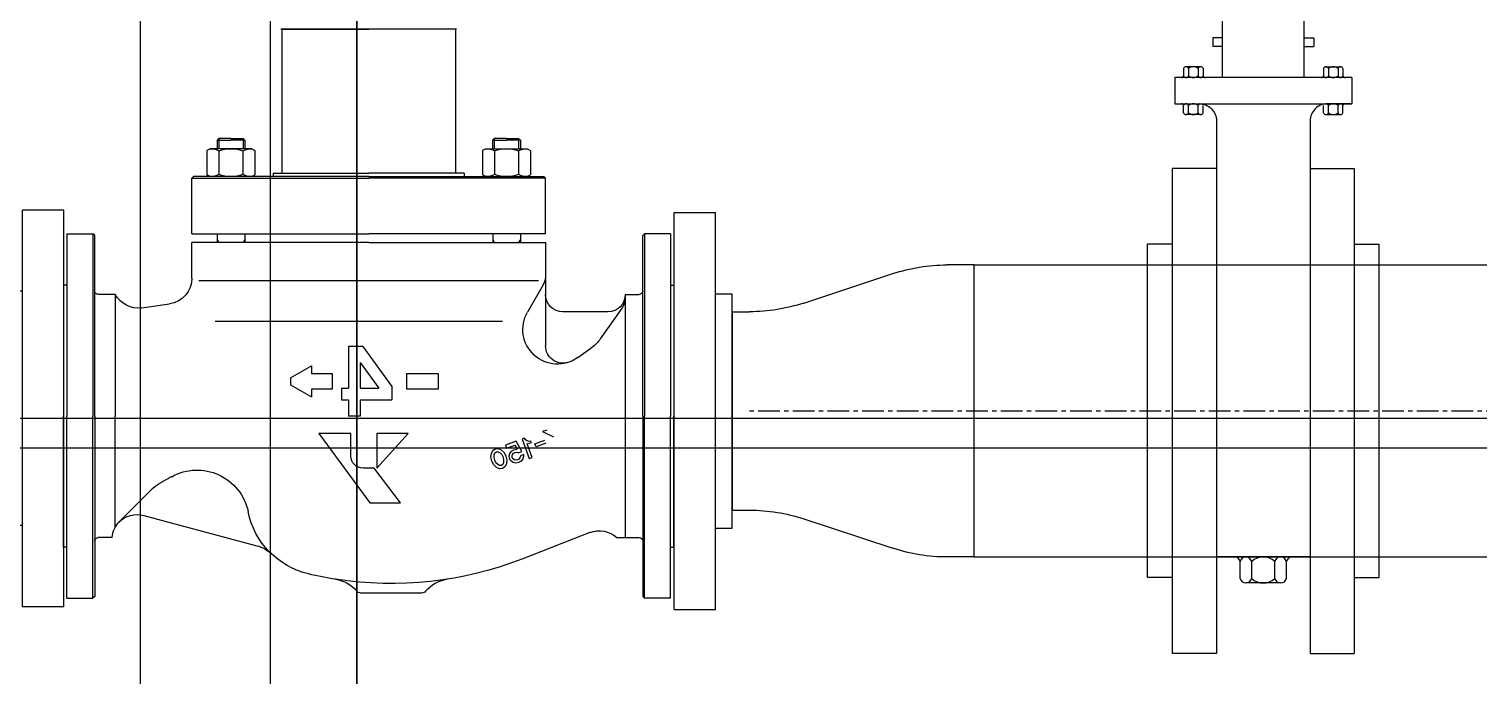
# Model space of a CAD drawing. Header units: millimetres. Extents: x -192235 to 515711, y 45168 to 947868.
# Drawn here: x 95123 to 95959, y 464127 to 464499 of the extents above; entities that cross this region are included whole.
import ezdxf

# ---------------------------------------------------------------- set-up
doc = ezdxf.new("R2010")
doc.units = ezdxf.units.MM
doc.header["$LTSCALE"] = 1000
doc.header["$PDMODE"] = 1
doc.linetypes.add('YFM1P-短$0$CENTER', pattern=[2, 1.25, -0.25, 0.25, -0.25])
for name, color, linetype in [('TPH12-SEC-@20-1$0$STEEL3', 252, 'Continuous'), ('YFM1P-短$0$$0$C-DCC', 1, 'Continuous'), ('YFM1P-短$0$$0$M-DCC-STEEL', 220, 'Continuous'), ('YFM1P-短$0$M-CWTR-VAVE', 2, 'Continuous'), ('YFM1P-短$0$M-PIPE-CHWR20', 110, 'Continuous'), ('YFM1P-短$0$M-PIPE-CHWR20_CL', 111, 'YFM1P-短$0$CENTER'), ('YFM1P-短$0$M-PIPE-VAVE', 2, 'Continuous')]:
    doc.layers.add(name, color=color, linetype=linetype)

# ---------------------------------------------------------------- blocks, each defined once
blk = doc.blocks.new('TPH12-SEC-@20-1')
at = {"layer": 'TPH12-SEC-@20-1$0$STEEL3'}
for p, q in [((98400, 464275), (90950, 464275)), ((98400, 464258), (90950, 464258))]:
    blk.add_line(p, q, dxfattribs=at)
blk = doc.blocks.new('YFM1P-短$0$$0$DCC-2400-1850-扇60')
at = {"color": 0, "linetype": 'ByBlock', "lineweight": -2, "ltscale": 0.5}
for p, q in [((-1.765, 168), (-1.765, -3)), ((3.235, 168), (3.235, -3))]:
    blk.add_line(p, q, dxfattribs=at)
blk = doc.blocks.new('YFM1P-短$0$R6-4')
for p, q in [((-5.715, 0), (5.715, 0)), ((-5.715, 0), (-5.715, -1.012)), ((5.715, 0), (5.715, -1.012)), ((-6.219, -4.146), (-7.91, -9.268)), ((6.219, -4.146), (7.91, -9.268)), ((-8.414, -13.97), (-8.414, -12.403)), ((8.414, -13.97), (8.414, -12.403)), ((8.414, -13.97), (-8.414, -13.97))]:
    blk.add_line(p, q)
for centre, start, end in [((-15.715, -1.012), 341.73209, 0), ((15.715, -1.012), 180, 198.26791), ((1.586, -12.403), 161.73209, 180), ((-1.586, -12.403), 0, 18.26791)]:
    blk.add_arc(centre, 10, start, end)
blk = doc.blocks.new('YFM1P-短$0$0V100')
at = {"layer": 'YFM1P-短$0$M-CWTR-VAVE'}
for p, q in [((125.29, 223), (226.71, 223)), ((126, 223), (126, 140)), ((126, 223), (176, 223)), ((226, 223), (176, 223)), ((226, 223), (226, 140)), ((89.55, 160), (88.55, 159)), ((88.55, 159), (96.55, 159)), ((88.55, 159), (88.55, 154)), ((96.55, 160), (89.55, 160)), ((89.55, 160), (89.55, 154)), ((96.55, 160), (103.55, 160)), ((104.55, 159), (96.55, 159)), ((103.55, 160), (104.55, 159)), ((103.55, 160), (103.55, 154)), ((104.55, 159), (104.55, 154)), ((248.45, 160), (247.45, 159)), ((247.45, 159), (247.45, 154)), ((247.45, 159), (255.45, 159)), ((255.45, 160), (248.45, 160)), ((248.45, 160), (248.45, 154)), ((255.45, 160), (262.45, 160)), ((263.45, 159), (255.45, 159)), ((262.45, 160), (263.45, 159)), ((262.45, 160), (262.45, 154)), ((263.45, 159), (263.45, 154)), ((84.55, 154), (82.7, 152.93)), ((82.7, 152.93), (82.7, 139.07)), ((108.54, 154), (84.55, 154)), ((89.62, 152.81), (89.62, 139.19)), ((103.47, 152.81), (103.47, 139.19)), ((108.54, 154), (110.4, 152.93)), ((110.4, 152.93), (110.4, 139.07)), ((243.46, 154), (241.6, 152.93)), ((241.6, 152.93), (241.6, 139.07)), ((243.46, 154), (267.45, 154)), ((248.53, 152.81), (248.53, 139.19)), ((262.38, 152.81), (262.38, 139.19)), ((267.45, 154), (269.3, 152.93)), ((269.3, 152.93), (269.3, 139.07)), ((75, 138), (74, 137)), ((74, 137), (176, 137)), ((74, 105), (74, 137)), ((176, 138), (75, 138)), ((84.55, 138), (82.7, 139.07)), ((108.54, 138), (84.55, 138)), ((108.54, 138), (110.4, 139.07)), ((121, 140), (176, 140)), ((121, 140), (121, 138)), ((231, 140), (176, 140)), ((176, 138), (277, 138)), ((278, 137), (176, 137)), ((231, 140), (231, 138)), ((243.46, 138), (241.6, 139.07)), ((243.46, 138), (267.45, 138)), ((267.45, 138), (269.3, 139.07)), ((277, 138), (278, 137)), ((278, 105), (278, 137)), ((2, 105), (2, 0)), ((2, 105), (17, 105)), ((17, 105), (17, 0)), ((18, 104), (17, 105)), ((18, 0), (18, 104)), ((74, 105), (176, 105)), ((88.55, 105), (88.55, 100)), ((88.55, 101.73), (89.55, 100)), ((104.5, 101.65), (103.55, 100)), ((104.5, 105), (104.5, 100)), ((278, 105), (176, 105)), ((247.5, 105), (247.5, 100)), ((247.5, 101.65), (248.45, 100)), ((263.45, 101.73), (262.45, 100)), ((263.45, 105), (263.45, 100)), ((334, 104), (335, 105)), ((334, 0), (334, 104)), ((335, 105), (335, 0)), ((350, 105), (335, 105)), ((350, 105), (350, 0)), ((176, 100), (74, 100)), ((74, 100), (74, 80.68)), ((176, 100), (278, 100)), ((278, 79.49), (278, 100)), ((0, 75.5), (0, 0)), ((2, 75.5), (0, 75.5)), ((74, 80.68), (74, 40.44)), ((75.34, 75.68), (84.42, 59.95)), ((78, 78), (274, 78)), ((350, 75.5), (352, 75.5)), ((352, 75.5), (352, 0)), ((28, 70), (20, 70)), ((28, 70), (28, -70)), ((322.14, 70), (322.14, 0)), ((322.14, 70), (332, 70)), ((29.81, 62.42), (42.42, 44.41)), ((38, 60), (64, 60)), ((306.92, 62.39), (290.91, 64.64)), ((264.5, 54.62), (98.85, 54.62)), ((55.47, 33.68), (47.18, 39.6)), ((179.33, 40), (162.67, 17.06)), ((179.33, 40), (187.67, 40)), ((187.67, 40), (187.67, 16)), ((181, 30.95), (170.14, 16)), ((181, 30.95), (181, 16)), ((221, 22.08), (209, 29.01)), ((209, 29.01), (209, 24.5)), ((154, 24.5), (136, 24.5)), ((136, 24.5), (136, 15.5)), ((154, 15.5), (154, 24.5)), ((162.67, 17.06), (162.67, 9.33)), ((209.01, 24.5), (197, 24.5)), ((197, 24.5), (197, 15.5)), ((221, 17.92), (209, 10.99)), ((221, 22.08), (221, 17.92)), ((136, 15.5), (154, 15.5)), ((181, 9.33), (162.67, 9.33)), ((181, 16), (170.14, 16)), ((181, 9.33), (181, 0)), ((191.67, 16), (187.67, 16)), ((191.67, 9.33), (187.67, 9.33)), ((187.67, 9.33), (187.67, 0)), ((191.67, 16), (191.67, 9.33)), ((197, 15.5), (209.01, 15.5)), ((209, 15.5), (209, 10.99)), ((0, -75.5), (0, 0)), ((2, -105), (2, 0)), ((17, -105), (17, 0)), ((18, 0), (18, -104)), ((181, 0), (187.67, 0)), ((322.14, -63.97), (322.14, 0)), ((334, 0), (334, -104)), ((335, -105), (335, 0)), ((350, -105), (350, 0)), ((352, -75.5), (352, 0)), ((73.31, -8.12), (75.7, -8.99)), ((75.7, -8.99), (69.44, -11.91)), ((73.87, -15.67), (79.51, -17.72)), ((80.12, -16.03), (74.49, -13.98)), ((79.51, -17.72), (80.12, -16.03)), ((81.68, -23.94), (84.56, -16.05)), ((82.19, -15.18), (82.45, -14.46)), ((84.56, -16.05), (82.19, -15.18)), ((87.48, -13.28), (83.38, -24.55)), ((86.08, -12.77), (87.48, -13.28)), ((87.66, -20.39), (90.94, -14.54)), ((90.94, -14.54), (97.05, -16.76)), ((171.25, -30), (153.25, -10)), ((153.25, -10), (171.25, -10)), ((171.25, -10), (171.25, -30)), ((204.75, -10), (175.25, -50)), ((186.25, -10), (204.75, -10)), ((186.25, -23), (186.25, -10)), ((83.38, -24.55), (81.68, -23.94)), ((86.79, -22.24), (88.52, -22.87)), ((89.66, -21.11), (87.66, -20.39)), ((91.76, -16.75), (90.42, -19.14)), ((96.43, -18.45), (91.76, -16.75)), ((97.05, -16.76), (96.43, -18.45)), ((157.75, -50), (172.75, -30)), ((172.75, -30), (179.25, -30)), ((289.53, -34.91), (297.02, -39.1)), ((175.25, -50), (157.75, -50)), ((319.59, -60.59), (301.42, -42.42)), ((305.65, -57.24), (240.54, -74.68)), ((32.89, -70), (20, -70)), ((48.44, -67.1), (87.13, -82.2)), ((323.95, -70), (332, -70)), ((2, -75.5), (0, -75.5)), ((350, -75.5), (352, -75.5)), ((2, -105), (17, -105)), ((18, -104), (17, -105)), ((145.46, -102), (180.54, -102)), ((334, -104), (335, -105)), ((350, -105), (335, -105))]:
    blk.add_line(p, q, dxfattribs=at)
for points in [[(86.8, -22.24), (86.75, -23.22), (87.17, -24.73), (88.16, -25.99), (89.57, -26.82), (91.19, -27.08), (92.76, -26.74), (94.05, -25.84), (94.86, -24.53), (95.07, -23), (94.65, -21.49), (93.65, -20.22), (92.24, -19.39), (90.63, -19.13), (90.43, -19.14)], [(88.52, -22.87), (88.52, -23.17), (88.76, -24.03), (89.33, -24.76), (90.14, -25.23), (91.07, -25.38), (91.97, -25.19), (92.71, -24.68), (93.18, -23.92), (93.3, -23.05), (93.05, -22.18), (92.48, -21.45), (91.67, -20.98), (90.75, -20.83), (89.84, -21.03), (89.66, -21.11)]]:
    blk.add_lwpolyline(points, dxfattribs=at)
for points in [[(102.99, -18.91), (101.28, -18.77), (99.51, -19.52), (97.96, -21.03), (96.87, -23.08), (96.39, -25.35), (96.6, -27.51), (97.48, -29.21), (98.88, -30.21), (100.59, -30.34), (102.35, -29.6), (103.9, -28.09), (105, -26.04), (105.48, -23.76), (105.26, -21.61), (104.39, -19.91)], [(102.38, -20.58), (101.36, -20.55), (100.27, -21.13), (99.28, -22.23), (98.54, -23.69), (98.17, -25.28), (98.22, -26.76), (98.68, -27.91), (99.48, -28.54), (100.51, -28.57), (101.6, -27.99), (102.59, -26.89), (103.32, -25.43), (103.7, -23.84), (103.65, -22.36), (103.19, -21.21)]]:
    blk.add_lwpolyline(points, close=True, dxfattribs=at)
for centre, radius, start, end in [((84.55, 142.59), 11.41, 63.619, 90), ((96.55, 133.22), 20.78, 70.5294, 109.4712), ((108.54, 142.59), 11.41, 90, 116.381), ((243.46, 142.59), 11.41, 63.61902, 90), ((255.45, 133.22), 20.78, 70.52881, 109.4706), ((267.45, 142.59), 11.41, 90, 116.381), ((84.55, 149.41), 11.41, 270, 296.38101), ((96.55, 158.78), 20.78, 250.52879, 289.47061), ((108.54, 149.41), 11.41, 243.619, 270), ((243.46, 149.41), 11.41, 270, 296.38101), ((255.45, 158.78), 20.78, 250.5294, 289.47119), ((267.45, 149.41), 11.41, 243.619, 270), ((84, 80.68), 10, 180, 210), ((293, 79.49), 15, 180, 262), ((20, 72), 2, 180, 270), ((38, 70), 10, 180, 270), ((38, 68.15), 10, 180, 214.99989), ((64, 70), 10, 270, 0), ((309, 77.24), 15, 262, 331.12119), ((332, 72), 2, 270, 0), ((67.1, 49.95), 20, 234.4623, 30), ((58.8, 55.88), 20, 215, 234.4623), ((64, 40.44), 10, 251.94769, 0), ((83.42, -11.8), 2.83, 250, 340), ((179.25, -23), 7, 270, 0), ((274.93, -61.12), 30, 60.8324, 168.3828), ((287.28, -56.56), 20, 45, 60.83241), ((200, -45.72), 46.5, 283.16949, 348.38281), ((309.52, -71.73), 15, 45, 105), ((43, -81.08), 15, 68.67679, 132.3703), ((309, -71.21), 15, 4.63907, 45), ((20, -72), 2, 90, 180), ((245.73, -94), 20, 105, 133.4464), ((332, -72), 2, 0, 90), ((163, 112), 208.5, 248.6599, 278.85251), ((163, 112), 208.5, 278.85251, 283.20999), ((127.84, -113.78), 20, 39.98036, 81.14751), ((198.16, -113.78), 20, 98.85249, 140.01961), ((145.46, -99), 3, 219.98039, 270), ((180.54, -99), 3, 270, 320.01959)]:
    blk.add_arc(centre, radius, start, end, dxfattribs=at)
for p in [(176, 223), (176, 223), (176, 100)]:
    blk.add_point(p, dxfattribs=at)
blk = doc.blocks.new('YFM1P-短$0$SL100')
for p, q in [((3.33375, 11.43), (0.9525, 11.43)), ((0.9525, -11.43), (0.9525, 11.43)), ((3.33375, -11.43), (3.33375, 11.43)), ((0, -6.746875), (0, 6.746875)), ((0.9525, 6.746875), (0, 6.746875)), ((0.9525, -6.746875), (0, -6.746875)), ((3.33375, -11.43), (0.9525, -11.43))]:
    blk.add_line(p, q)
blk = doc.blocks.new('YFM1P-短$0$BV-150V-B')
at = {"color": 0, "linetype": 'ByBlock'}
for p, q in [((2, 23.5), (-2, 23.5)), ((-2, 23.3), (-2, 23.5)), ((2, 23.3), (2, 23.5)), ((-2.352, 19.2), (-2.352, 23.3)), ((-2.352, 23.3), (2.354, 23.3)), ((2.354, 19.2), (2.354, 23.3)), ((-2.905, 21.499), (-2.905, 21.001)), ((-2.352, 21.499), (-2.905, 21.499)), ((-2.352, 21.001), (-2.905, 21.001)), ((2.354, 21.499), (2.908, 21.499)), ((2.354, 21.001), (2.908, 21.001)), ((2.908, 21.499), (2.908, 21.001)), ((-4.594, 19.718), (-4.594, 19.312)), ((-3.614, 19.83), (-4.454, 19.83)), ((-4.314, 19.718), (-4.314, 19.312)), ((-3.754, 19.718), (-3.754, 19.312)), ((-3.474, 19.718), (-3.474, 19.312)), ((3.474, 19.718), (3.474, 19.312)), ((3.614, 19.83), (4.454, 19.83)), ((3.754, 19.718), (3.754, 19.312)), ((4.314, 19.718), (4.314, 19.312)), ((4.594, 19.718), (4.594, 19.312)), ((5.1, 19.2), (-5.1, 19.2)), ((-5.1, 17.7), (5.1, 17.7)), ((-4.594, 17.182), (-4.594, 17.588)), ((-4.314, 17.182), (-4.314, 17.588)), ((-3.754, 17.182), (-3.754, 17.588)), ((-3.474, 17.182), (-3.474, 17.588)), ((3.474, 17.182), (3.474, 17.588)), ((3.754, 17.182), (3.754, 17.588)), ((4.314, 17.182), (4.314, 17.588)), ((4.594, 17.182), (4.594, 17.588)), ((-3.614, 17.07), (-4.454, 17.07)), ((3.614, 17.07), (4.454, 17.07)), ((-5.24, -13.97), (-5.24, 13.97)), ((-2.7, 13.97), (-5.24, 13.97)), ((2.7, 13.97), (5.24, 13.97)), ((5.24, 13.97), (5.24, -13.97)), ((-6.669, -9.604), (-6.669, 9.604)), ((-5.24, 9.604), (-6.669, 9.604)), ((5.24, 9.604), (6.669, 9.604)), ((6.669, 9.604), (6.669, -9.604)), ((-2.7, 8.414), (2.7, 8.414)), ((2.7, -8.414), (-2.7, -8.414)), ((-1.333, -9.648), (-1.333, -8.68)), ((-0.667, -9.648), (-0.667, -8.68)), ((0.667, -9.648), (0.667, -8.68)), ((1.333, -9.648), (1.333, -8.68)), ((-5.24, -9.604), (-6.669, -9.604)), ((1, -9.914), (-1, -9.914)), ((5.24, -9.604), (6.669, -9.604)), ((-2.7, -13.97), (-5.24, -13.97)), ((2.7, -13.97), (5.24, -13.97))]:
    blk.add_line(p, q, dxfattribs=at)
for points in [[(-5.1, 19.2), (-5.1, 17.7), (-3.7, 17.7, -0.414214), (-2.7, 16.7), (-2.7, -13.97)], [(5.1, 19.2), (5.1, 17.7), (3.7, 17.7, 0.414214), (2.7, 16.7), (2.7, -13.97)]]:
    blk.add_lwpolyline(points, format="xyb", dxfattribs=at)
for centre, radius, start, end in [((-4.734, 19.343), 0.143, 270, 347.31962), ((-4.454, 19.687), 0.143, 12.68038, 167.31962), ((-4.454, 19.343), 0.143, 192.68038, 347.31962), ((-4.034, 19.424), 0.406, 46.39718, 133.60282), ((-4.034, 19.606), 0.406, 226.39718, 313.60282), ((-3.614, 19.687), 0.143, 12.68038, 167.31962), ((-3.614, 19.343), 0.143, 192.68038, 347.31962), ((-3.334, 19.343), 0.143, 192.68038, 270), ((3.334, 19.343), 0.143, 270, 347.31962), ((3.614, 19.687), 0.143, 12.68038, 167.31962), ((3.614, 19.343), 0.143, 192.68038, 347.31962), ((4.034, 19.424), 0.406, 46.39718, 133.60282), ((4.034, 19.606), 0.406, 226.39718, 313.60282), ((4.454, 19.687), 0.143, 12.68038, 167.31962), ((4.454, 19.343), 0.143, 192.68038, 347.31962), ((4.734, 19.343), 0.143, 192.68038, 270), ((-4.734, 17.557), 0.143, 12.68038, 90), ((-4.454, 17.557), 0.143, 12.68038, 167.31962), ((-4.034, 17.294), 0.406, 46.39718, 133.60282), ((-3.614, 17.557), 0.143, 99.49467, 167.31962), ((3.614, 17.557), 0.143, 12.68038, 80.50533), ((4.034, 17.294), 0.406, 46.39718, 133.60282), ((4.454, 17.557), 0.143, 12.68038, 167.31962), ((4.734, 17.557), 0.143, 90, 167.31962), ((-4.454, 17.213), 0.143, 192.68038, 347.31962), ((-4.034, 17.476), 0.406, 226.39718, 313.60282), ((-3.614, 17.213), 0.143, 192.68038, 347.31962), ((3.614, 17.213), 0.143, 192.68038, 347.31962), ((4.034, 17.476), 0.406, 226.39718, 313.60282), ((4.454, 17.213), 0.143, 192.68038, 347.31962), ((-1.667, -8.755), 0.342, 12.68038, 90), ((-1, -8.755), 0.342, 12.68038, 167.31962), ((0, -9.38), 0.967, 46.39718, 133.60282), ((1, -8.755), 0.342, 12.68038, 167.31962), ((1.667, -8.755), 0.342, 90, 167.31962), ((-1, -9.573), 0.342, 192.68038, 347.31962), ((0, -8.948), 0.967, 226.39718, 313.60282), ((1, -9.573), 0.342, 192.68038, 347.31962)]:
    blk.add_arc(centre, radius, start, end, dxfattribs=at)
blk = doc.blocks.new('YFM1P-短')
at = {"layer": 'YFM1P-短$0$$0$M-DCC-STEEL'}
blk.add_lwpolyline([(194812.94, 463950), (194687.94, 463950), (194687.94, 465852), (194812.94, 465852)], close=True, dxfattribs=at)
at = {"layer": 'YFM1P-短$0$M-PIPE-CHWR20'}
for p, q in [((194331.91, 464363.54), (193164.11, 464363.54)), ((194331.91, 464195.26), (193164.11, 464195.26))]:
    blk.add_line(p, q, dxfattribs=at)
at = {"layer": 'YFM1P-短$0$M-PIPE-CHWR20_CL', "linetype": 'YFM1P-短$0$CENTER', "ltscale": 0.01}
blk.add_line((193164.11, 464279.26), (194461.52, 464279.26), dxfattribs=at)
at = {"layer": 'YFM1P-短$0$$0$C-DCC', "xscale": -10, "yscale": 10, "zscale": 10}
blk.add_blockref('YFM1P-短$0$$0$DCC-2400-1850-扇60', (194720.29, 464077), dxfattribs=at)
at = {"layer": 'YFM1P-短$0$M-PIPE-CHWR20'}
blk.add_blockref('YFM1P-短$0$0V100', (194505.13, 464276.46), dxfattribs=at)
at = {"layer": 'YFM1P-短$0$M-PIPE-CHWR20', "xscale": -10, "yscale": 10, "zscale": 10}
blk.add_blockref('YFM1P-短$0$BV-150V-B', (194165.22, 464279.44), dxfattribs=at)
at = {"layer": 'YFM1P-短$0$M-PIPE-CHWR20', "xscale": 9.999999999963645, "yscale": 9.999999999963645, "zscale": 9.999999999963645, "rotation": 270}
blk.add_blockref('YFM1P-短$0$R6-4', (194471.61, 464279.4), dxfattribs=at)
at = {"layer": 'YFM1P-短$0$M-PIPE-VAVE', "yscale": 10.00000000014552, "zscale": 10.00000000014552}
for p, xscale in [((194471.61, 464279.4), 10.00000000014552), ((194890.28, 464280.88), -10.00000000014552)]:
    blk.add_blockref('YFM1P-短$0$SL100', p, dxfattribs=dict(at, xscale=xscale))

msp = doc.modelspace()

# ---------------------------------------------------------------- block references
msp.add_blockref('TPH12-SEC-@20-1', (0, 0))

# ---------------------------------------------------------------- next in the draw order: block references
at = {"xscale": -1}
msp.add_blockref('YFM1P-短', (290000, 0), dxfattribs=at)

doc.saveas('drawing.dxf')
